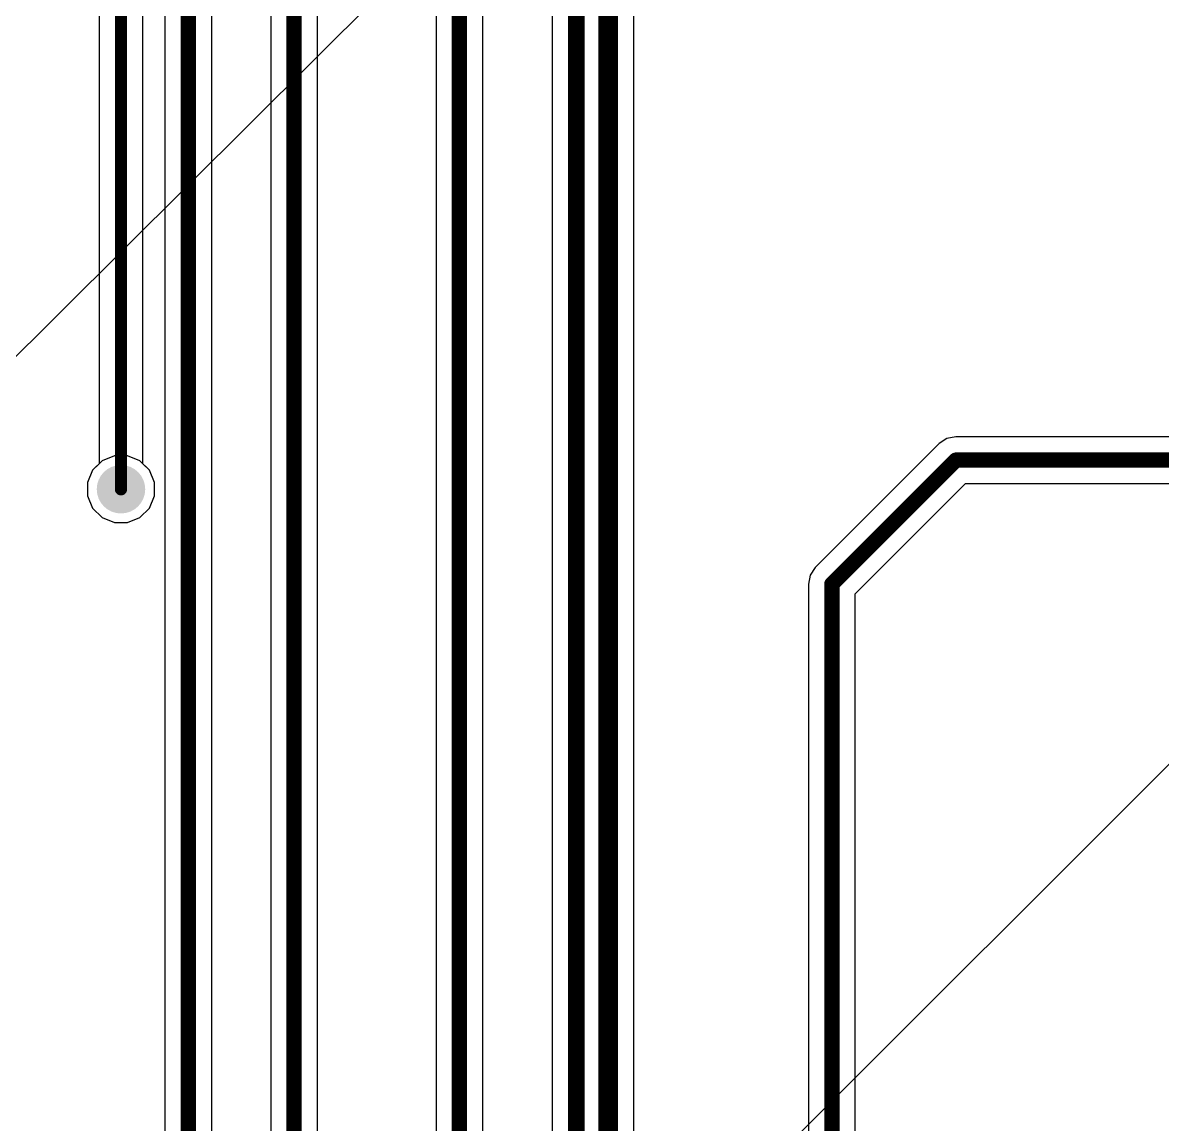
# Model space of a CAD drawing. Header units: millimetres. Extents: x 0 to 5423, y 0 to 5425.
# Drawn here: x 84.73 to 103.62, y 100.8 to 119.06 of the extents above; entities that cross this region are included whole.
import ezdxf

# ---------------------------------------------------------------- set-up
doc = ezdxf.new("R2010")
doc.units = ezdxf.units.MM
for name, color, linetype in [('BottomLayer', 5, 'Continuous'), ('BottomSolder', 6, 'Continuous'), ('TopLayer', 1, 'Continuous'), ('TopSolder', 216, 'Continuous'), ('ViaHoleLayer', 16, 'Continuous')]:
    doc.layers.add(name, color=color, linetype=linetype)

# ---------------------------------------------------------------- blocks, each defined once
blk = doc.blocks.new('P____PAK_SO_8_138')
at = {"layer": 'TopSolder'}
blk.add_line((2.629, -2.439), (-5398.322, -5376.643), dxfattribs=at)

msp = doc.modelspace()

# ---------------------------------------------------------------- hatches: boundary and pattern name
at = {"layer": 'BottomLayer'}
h = msp.add_hatch(color=5, dxfattribs=at)
edge = h.paths.add_edge_path()
edge.add_arc((86.36, 111.328), 0.3, 0, 360)
at = {"layer": 'BottomSolder'}
h = msp.add_hatch(color=6, dxfattribs=at)
edge = h.paths.add_edge_path()
edge.add_arc((86.36, 111.328), 0.402, 0, 360)
at = {"layer": 'TopLayer'}
h = msp.add_hatch(color=1, dxfattribs=at)
edge = h.paths.add_edge_path()
edge.add_arc((86.36, 111.328), 0.3, 0, 360)
at = {"layer": 'TopSolder'}
h = msp.add_hatch(color=216, dxfattribs=at)
edge = h.paths.add_edge_path()
edge.add_arc((86.36, 111.328), 0.402, 0, 360)
at = {"layer": 'ViaHoleLayer'}
h = msp.add_hatch(color=16, dxfattribs=at)
edge = h.paths.add_edge_path()
edge.add_arc((86.36, 111.328), 0.15, 0, 360)

# ---------------------------------------------------------------- linework, layer by layer
at = {"layer": 'BottomLayer'}
for p, q in [((85.997, 136.469), (85.997, 111.749)), ((86.723, 111.749), (86.723, 136.469)), ((94.036, 136.469), (94.036, 92.59)), ((94.864, 92.418), (94.864, 136.469)), ((99.926, 112.085), (97.871, 110.03)), ((100.053, 112.17), (99.926, 112.085)), ((100.201, 112.199), (100.053, 112.17)), ((143.251, 112.199), (100.201, 112.199)), ((85.89, 111.642), (85.806, 111.438)), ((85.997, 111.749), (85.89, 111.642)), ((86.83, 111.642), (86.723, 111.749)), ((86.914, 111.438), (86.83, 111.642)), ((85.806, 111.438), (85.806, 111.218)), ((86.914, 111.218), (86.914, 111.438)), ((98.534, 109.594), (100.362, 111.422)), ((100.362, 111.422), (143.251, 111.422)), ((85.806, 111.218), (85.89, 111.014)), ((86.83, 111.014), (86.914, 111.218)), ((85.89, 111.014), (86.046, 110.859)), ((86.674, 110.859), (86.83, 111.014)), ((86.046, 110.859), (86.25, 110.774)), ((86.25, 110.774), (86.47, 110.774)), ((86.47, 110.774), (86.674, 110.859)), ((97.871, 110.03), (97.787, 109.904)), ((97.787, 109.904), (97.757, 109.755)), ((97.757, 109.755), (97.757, 89.6)), ((98.534, 89.6), (98.534, 109.594))]:
    msp.add_line(p, q, dxfattribs=at)
for points, const_width in [([(94.45, 92.418), (94.45, 141.499)], 0.305), ([(86.36, 111.328), (86.36, 141.351)], 0.203), ([(98.146, 109.755), (100.201, 111.811)], 0.254), ([(100.201, 111.811), (144.464, 111.811)], 0.254), ([(98.146, 89.205), (98.146, 109.755)], 0.254)]:
    msp.add_lwpolyline(points, dxfattribs=dict(at, const_width=const_width))
for points, const_width in [([(100.138, 111.811, 1), (100.265, 111.811, 1)], 0.127), ([(100.138, 111.811, 1), (100.265, 111.811, 1)], 0.127), ([(86.309, 111.328, 1), (86.411, 111.328, 1)], 0.102), ([(98.082, 109.755, 1), (98.209, 109.755, 1)], 0.127), ([(98.082, 109.755, 1), (98.209, 109.755, 1)], 0.127)]:
    msp.add_lwpolyline(points, format="xyb", close=True, dxfattribs=dict(at, const_width=const_width))
at = {"layer": 'TopLayer'}
for p, q in [((87.089, 140.665), (87.089, 99.48)), ((87.866, 99.48), (87.866, 140.504)), ((94.286, 99.003), (94.286, 136.797)), ((93.51, 136.519), (93.51, 99.164)), ((88.842, 135.021), (88.842, 99.48)), ((89.619, 99.48), (89.619, 135.021)), ((91.583, 135.021), (91.583, 99.48)), ((92.359, 99.48), (92.359, 135.021)), ((86.25, 111.882), (86.046, 111.798)), ((86.47, 111.882), (86.25, 111.882)), ((86.674, 111.798), (86.47, 111.882)), ((85.89, 111.642), (85.806, 111.438)), ((86.046, 111.798), (85.89, 111.642)), ((86.83, 111.642), (86.674, 111.798)), ((86.914, 111.438), (86.83, 111.642)), ((85.806, 111.438), (85.806, 111.218)), ((86.914, 111.218), (86.914, 111.438)), ((85.806, 111.218), (85.89, 111.014)), ((86.83, 111.014), (86.914, 111.218)), ((85.89, 111.014), (86.046, 110.859)), ((86.674, 110.859), (86.83, 111.014)), ((86.046, 110.859), (86.25, 110.774)), ((86.25, 110.774), (86.47, 110.774)), ((86.47, 110.774), (86.674, 110.859))]:
    msp.add_line(p, q, dxfattribs=at)
at = {"layer": 'TopLayer', "const_width": 0.254}
for points in [[(87.478, 99.085), (87.478, 140.665)], [(93.898, 99.003), (93.898, 136.797)], [(89.23, 99.085), (89.23, 135.503)], [(91.971, 99.085), (91.971, 135.503)]]:
    msp.add_lwpolyline(points, dxfattribs=at)
at = {"layer": 'TopSolder'}
msp.add_line((3.115, 6.162), (5422.757, 5425.234), dxfattribs=at)

# ---------------------------------------------------------------- block references
at = {"rotation": 180}
msp.add_blockref('P____PAK_SO_8_138', (24.435, 48.59), dxfattribs=at)

doc.saveas('drawing.dxf')
